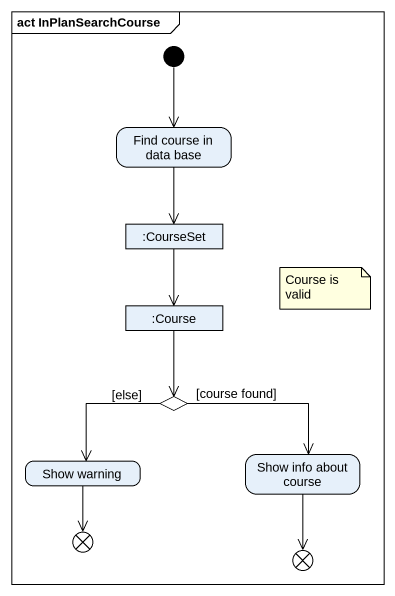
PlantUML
@startuml
mainframe act InPlanSearchCourse
hide empty description
state "Find course in data base" as Find_course_in_data_base
state ":CourseSet" as CourseSet <<object>>
state ":Course" as Course <<object>>
state choice1 <<choice>>
state "Show info about course" as Show_info_about_course
state "Show warning" as Show_warning
state flowfinal1 <<end>>
state flowfinal2 <<end>>
[*] --> Find_course_in_data_base
Find_course_in_data_base --> CourseSet
CourseSet --> Course
Course --> choice1
choice1 -right-> Show_info_about_course : [course found]
choice1 --> Show_warning : [else]
Show_info_about_course --> flowfinal2
Show_warning --> flowfinal1
note as N1
  Course is valid
end note
@enduml
